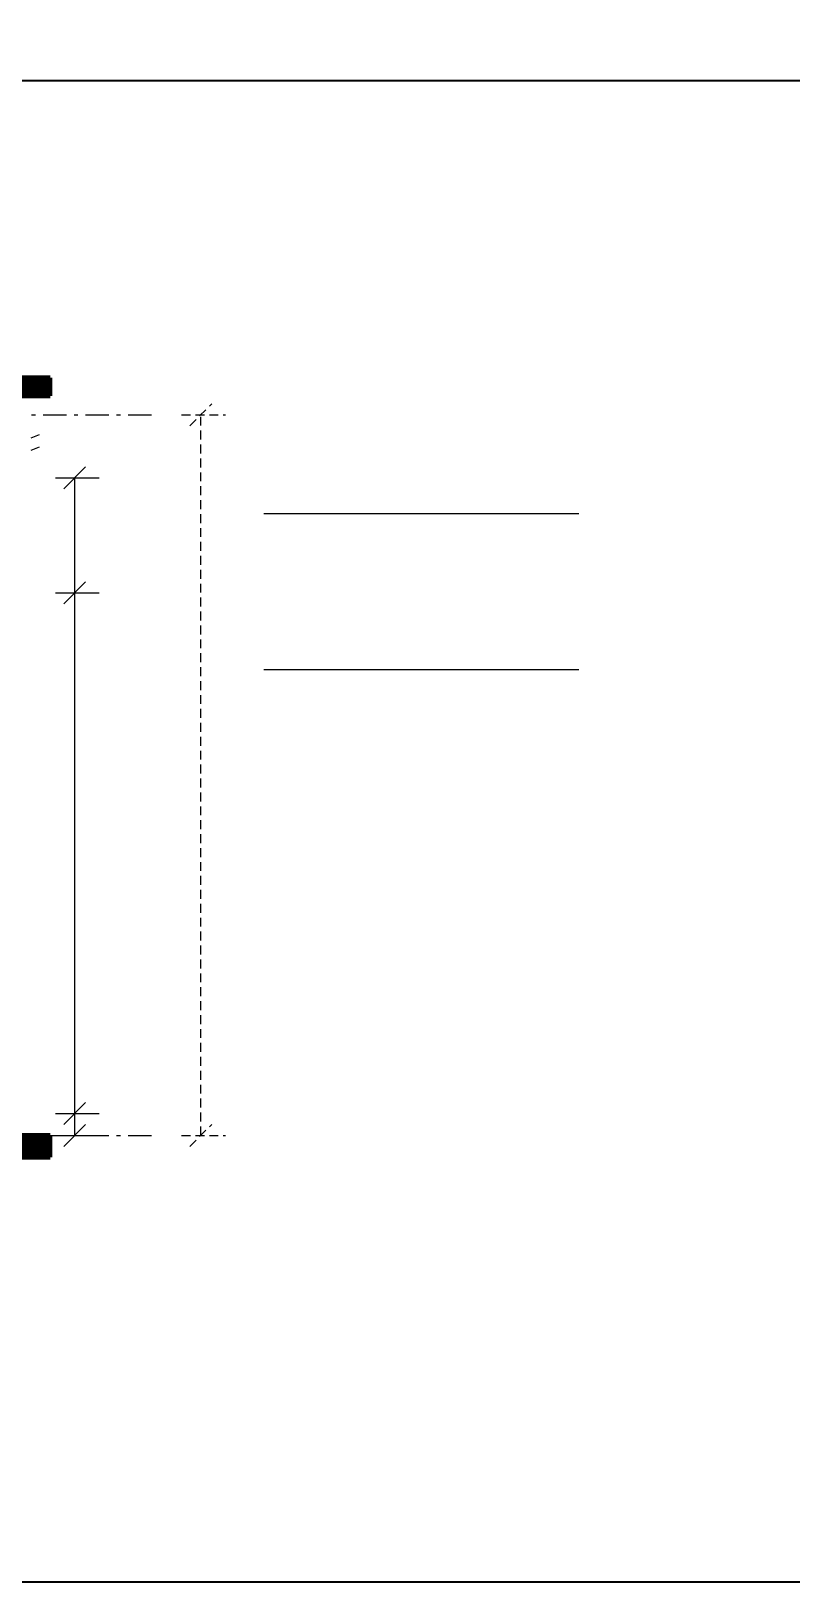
# Model space of a CAD drawing. Header units: millimetres. Extents: x -39780 to 216580, y 220 to 11660.
# Drawn here: x 125671 to 128444, y 220 to 5881 of the extents above; entities that cross this region are included whole.
import ezdxf

# ---------------------------------------------------------------- set-up
doc = ezdxf.new("R2010")
doc.units = ezdxf.units.MM
for name, color, linetype, lineweight in [('AXIS', 8, 'CONTINUOUS', 9), ('BAND', 7, 'CONTINUOUS', 60), ('DIM', 7, 'CONTINUOUS', 13), ('FRAME', 7, 'CONTINUOUS', 25), ('PENDING', 8, 'CONTINUOUS', 13), ('TAG', 7, 'CONTINUOUS', 13)]:
    doc.layers.add(name, color=color, linetype=linetype, lineweight=lineweight)

msp = doc.modelspace()

# ---------------------------------------------------------------- linework, layer by layer
at = {"layer": 'AXIS'}
for p, q in [((125672.6, 4480), (125686.7, 4480)), ((125714.9, 4480), (125799.6, 4480)), ((125827.8, 4480), (125841.9, 4480)), ((125870.1, 4480), (125954.8, 4480)), ((125983, 4480), (125997.1, 4480)), ((126025.3, 4480), (126110, 4480)), ((125672.6, 1850), (125686.7, 1850)), ((125714.9, 1850), (125799.6, 1850)), ((125827.8, 1850), (125841.9, 1850)), ((125870.1, 1850), (125954.8, 1850)), ((125983, 1850), (125997.1, 1850)), ((126025.3, 1850), (126110, 1850))]:
    msp.add_line(p, q, dxfattribs=at)
at = {"layer": 'BAND'}
for p, q in [((125740, 4615), (122530, 4615)), ((122530, 4614), (125740, 4614)), ((122530, 4606), (125740, 4606)), ((122530, 4598), (125740, 4598)), ((122530, 4590), (125740, 4590)), ((125740, 4550), (125740, 4615)), ((122530, 4582), (125740, 4582)), ((122530, 4574), (125740, 4574)), ((122530, 4566), (125740, 4566)), ((122530, 4558), (125740, 4558)), ((122530, 4550), (125740, 4550)), ((122530, 4550), (125740, 4550)), ((122530, 1850), (125740, 1850)), ((125740, 1850), (122530, 1850)), ((122530, 1842), (125740, 1842)), ((122530, 1834), (125740, 1834)), ((122530, 1826), (125740, 1826)), ((122530, 1818), (125740, 1818)), ((125740, 1770), (125740, 1850)), ((122530, 1810), (125740, 1810)), ((122530, 1802), (125740, 1802)), ((122530, 1794), (125740, 1794)), ((122530, 1786), (125740, 1786)), ((122530, 1778), (125740, 1778)), ((122530, 1770), (125740, 1770)), ((122530, 1770), (125740, 1770))]:
    msp.add_line(p, q, dxfattribs=at)
at = {"layer": 'DIM'}
for p, q in [((125760, 4250), (125920, 4250)), ((125790, 4210), (125870, 4290)), ((125830, 3830), (125830, 4250)), ((125790, 3790), (125870, 3870)), ((125790, 3790), (125870, 3870)), ((125760, 3830), (125920, 3830)), ((125760, 3830), (125920, 3830)), ((125830, 1930), (125830, 3830)), ((125760, 1930), (125920, 1930)), ((125760, 1930), (125920, 1930)), ((125790, 1890), (125870, 1970)), ((125790, 1890), (125870, 1970)), ((125830, 1850), (125830, 1930)), ((125790, 1810), (125870, 1890)), ((125760, 1850), (125920, 1850))]:
    msp.add_line(p, q, dxfattribs=at)
at = {"layer": 'FRAME'}
for p, q in [((120500, 5700), (134300, 5700)), ((120220, 220), (136580, 220))]:
    msp.add_line(p, q, dxfattribs=at)
at = {"layer": 'PENDING'}
for p, q in [((126220, 4480), (126252.5, 4480)), ((126270.8, 4480), (126303.3, 4480)), ((126285.9, 4475.9), (126308.9, 4498.9)), ((126290, 4440.8), (126290, 4473.3)), ((126321.6, 4480), (126354.1, 4480)), ((126321.8, 4511.8), (126330, 4520)), ((126372.4, 4480), (126380, 4480)), ((126250, 4440), (126272.9, 4462.9)), ((126290, 4390), (126290, 4422.5)), ((125671.4, 4395.6), (125701.1, 4408.8)), ((125671.4, 4350.6), (125701.1, 4363.8)), ((126290, 4339.2), (126290, 4371.7)), ((126290, 4288.4), (126290, 4320.9)), ((126290, 4237.6), (126290, 4270.1)), ((126290, 4186.8), (126290, 4219.3)), ((126290, 4136), (126290, 4168.5)), ((126290, 4085.2), (126290, 4117.7)), ((126290, 4034.4), (126290, 4066.9)), ((126290, 3983.6), (126290, 4016.1)), ((126290, 3932.8), (126290, 3965.3)), ((126290, 3882), (126290, 3914.5)), ((126290, 3831.2), (126290, 3863.7)), ((126290, 3780.4), (126290, 3812.9)), ((126290, 3729.6), (126290, 3762.1)), ((126290, 3678.8), (126290, 3711.3)), ((126290, 3628), (126290, 3660.5)), ((126290, 3577.2), (126290, 3609.7)), ((126290, 3526.4), (126290, 3558.9)), ((126290, 3475.6), (126290, 3508.1)), ((126290, 3424.8), (126290, 3457.3)), ((126290, 3374), (126290, 3406.5)), ((126290, 3323.2), (126290, 3355.7)), ((126290, 3272.4), (126290, 3304.9)), ((126290, 3221.6), (126290, 3254.1)), ((126290, 3170.8), (126290, 3203.3)), ((126290, 3120), (126290, 3152.5)), ((126290, 3069.2), (126290, 3101.7)), ((126290, 3018.4), (126290, 3050.9)), ((126290, 2967.6), (126290, 3000.1)), ((126290, 2916.8), (126290, 2949.3)), ((126290, 2866), (126290, 2898.5)), ((126290, 2815.2), (126290, 2847.7)), ((126290, 2764.4), (126290, 2796.9)), ((126290, 2713.6), (126290, 2746.1)), ((126290, 2662.8), (126290, 2695.3)), ((126290, 2612), (126290, 2644.5)), ((126290, 2561.2), (126290, 2593.7)), ((126290, 2510.4), (126290, 2542.9)), ((126290, 2459.6), (126290, 2492.1)), ((126290, 2408.8), (126290, 2441.3)), ((126290, 2358), (126290, 2390.5)), ((126290, 2307.2), (126290, 2339.7)), ((126290, 2256.4), (126290, 2288.9)), ((126290, 2205.6), (126290, 2238.1)), ((126290, 2154.8), (126290, 2187.3)), ((126290, 2104), (126290, 2136.5)), ((126290, 2053.2), (126290, 2085.7)), ((126290, 2002.4), (126290, 2034.9)), ((126290, 1951.6), (126290, 1984.1)), ((126290, 1900.8), (126290, 1933.3)), ((126285.9, 1845.9), (126308.9, 1868.9)), ((126290, 1850), (126290, 1882.5)), ((126321.8, 1881.8), (126330, 1890)), ((126220, 1850), (126252.5, 1850)), ((126250, 1810), (126272.9, 1832.9)), ((126270.8, 1850), (126303.3, 1850)), ((126321.6, 1850), (126354.1, 1850)), ((126372.4, 1850), (126380, 1850))]:
    msp.add_line(p, q, dxfattribs=at)
at = {"layer": 'TAG'}
for p, q in [((126520, 4120), (127670, 4120)), ((126520, 3550), (127670, 3550))]:
    msp.add_line(p, q, dxfattribs=at)

doc.saveas('drawing.dxf')
